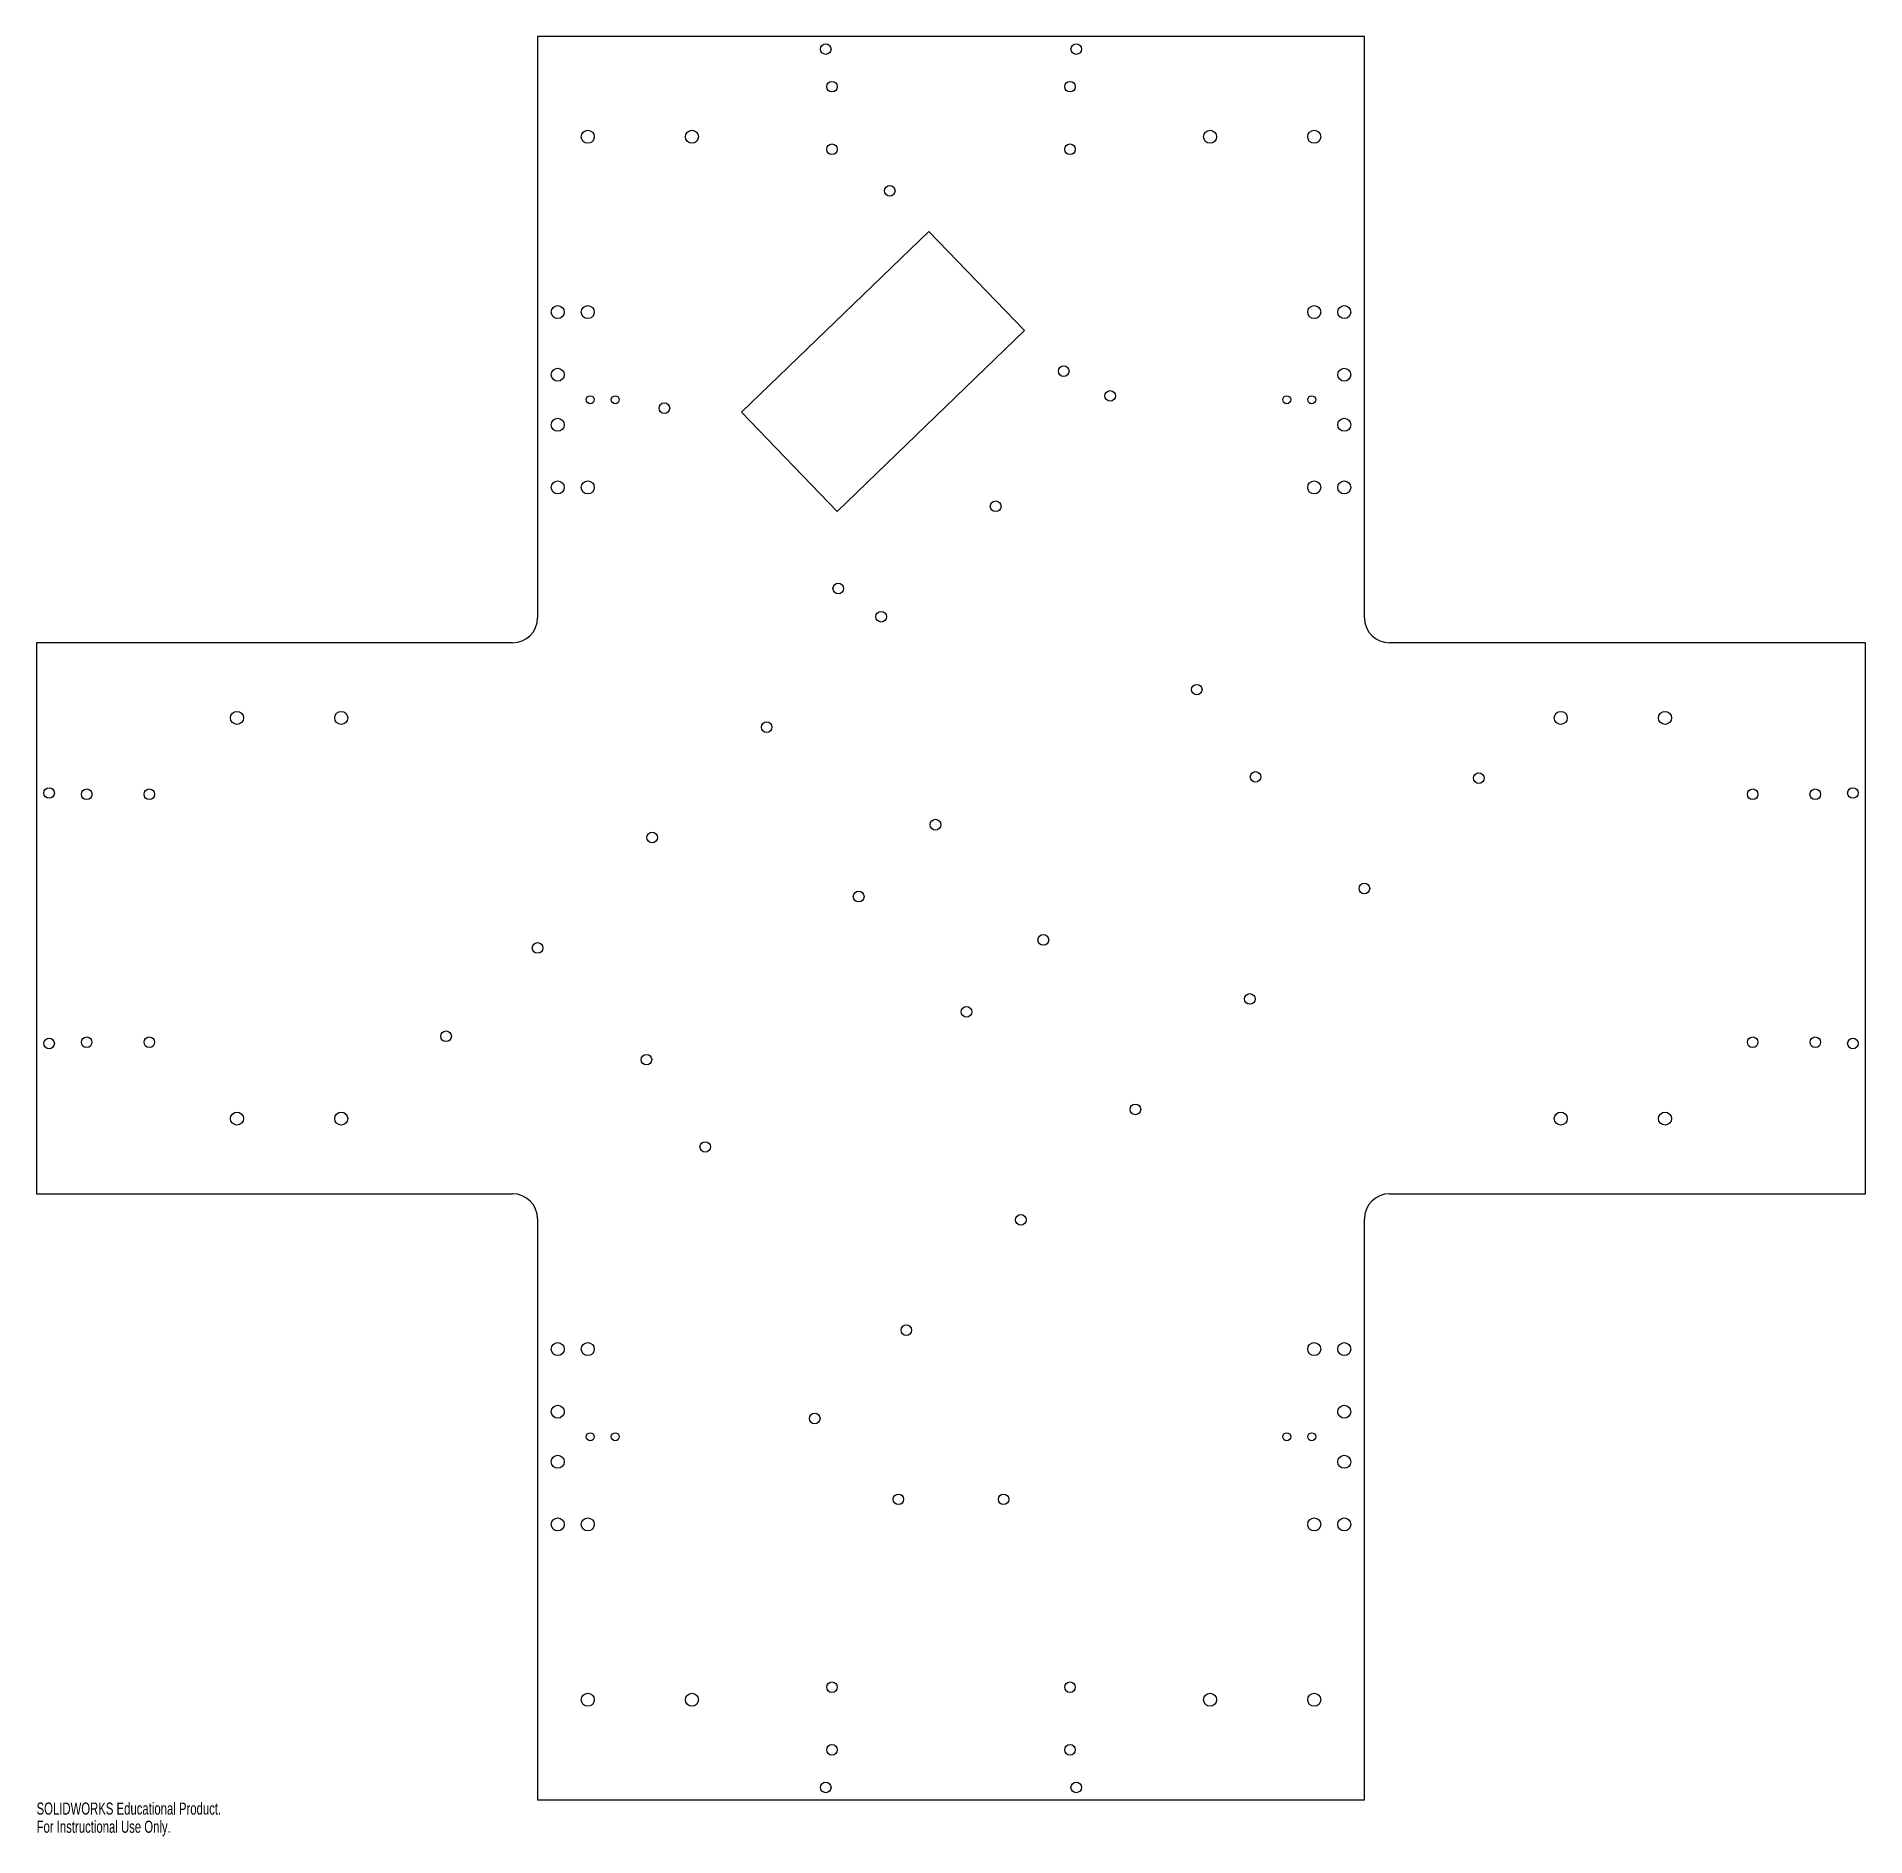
# Model space of a CAD drawing. Header units: millimetres. Extents: x -365 to 365, y -367 to 352.
import ezdxf

# ---------------------------------------------------------------- set-up
doc = ezdxf.new("R2010")
doc.units = ezdxf.units.MM
doc.styles.add('SLDTEXTSTYLE0', font='TXT', dxfattribs={"width": 0.7})

msp = doc.modelspace()

# ---------------------------------------------------------------- linework, layer by layer
at = {"color": 7, "linetype": 'Continuous', "lineweight": 25}
for p, q in [((165, 352), (-165, 352)), ((-165, 352), (-165, 120)), ((165, 120), (165, 352)), ((-8.82, 274.21), (-83.68, 202.01)), ((29.36, 234.62), (-8.82, 274.21)), ((-45.5, 162.42), (29.36, 234.62)), ((-83.68, 202.01), (-45.5, 162.42)), ((-365, 110), (-365, -110)), ((-175, 110), (-365, 110)), ((365, 110), (175, 110)), ((365, -110), (365, 110)), ((-365, -110), (-175, -110)), ((175, -110), (365, -110)), ((-165, -120), (-165, -352)), ((165, -352), (165, -120)), ((-165, -352), (165, -352))]:
    msp.add_line(p, q, dxfattribs=at)
for centre, radius in [((-50, 347), 2.12), ((50, 347), 2.12), ((-47.5, 332), 2.12), ((47.5, 332), 2.12), ((-145, 312), 2.6), ((-103.4, 312), 2.6), ((103.4, 312), 2.6), ((145, 312), 2.6), ((-47.5, 307), 2.12), ((47.5, 307), 2.12), ((-24.44, 290.4), 2.12), ((-157, 242), 2.6), ((-145, 242), 2.6), ((145, 242), 2.6), ((157, 242), 2.6), ((-157, 217), 2.6), ((44.98, 218.42), 2.13), ((157, 217), 2.6), ((-144, 207), 1.6), ((-134, 207), 1.6), ((-114.42, 203.63), 2.13), ((63.54, 208.54), 2.12), ((134, 207), 1.6), ((144, 207), 1.6), ((-157, 197), 2.6), ((157, 197), 2.6), ((-157, 172), 2.6), ((-145, 172), 2.6), ((145, 172), 2.6), ((157, 172), 2.6), ((17.83, 164.46), 2.13), ((-45, 131.65), 2.12), ((-27.87, 120.38), 2.13), ((98.12, 91.29), 2.1), ((-285, 80), 2.6), ((-243.4, 80), 2.6), ((243.4, 80), 2.6), ((285, 80), 2.6), ((-73.58, 76.3), 2.12), ((121.56, 56.44), 2.1), ((-360, 50), 2.12), ((-345, 49.5), 2.13), ((-320, 49.5), 2.12), ((210.71, 55.94), 2.12), ((320, 49.5), 2.12), ((345, 49.5), 2.13), ((360, 50), 2.12), ((-6.19, 37.35), 2.15), ((-119.29, 32.22), 2.12), ((-36.86, 8.65), 2.15), ((165, 11.86), 2.12), ((36.86, -8.65), 2.15), ((-165, -11.86), 2.12), ((6.19, -37.35), 2.15), ((119.29, -32.22), 2.12), ((-360, -50), 2.12), ((-345, -49.5), 2.12), ((-320, -49.5), 2.12), ((-201.56, -47.12), 2.12), ((320, -49.5), 2.12), ((345, -49.5), 2.12), ((360, -50), 2.12), ((-121.56, -56.44), 2.1), ((-285, -80), 2.6), ((-243.4, -80), 2.6), ((73.58, -76.3), 2.13), ((243.4, -80), 2.6), ((285, -80), 2.6), ((-98.12, -91.29), 2.1), ((27.87, -120.38), 2.13), ((-17.83, -164.46), 2.12), ((-157, -172), 2.6), ((-145, -172), 2.6), ((145, -172), 2.6), ((157, -172), 2.6), ((-157, -197), 2.6), ((157, -197), 2.6), ((-54.4, -199.72), 2.13), ((-144, -207), 1.6), ((-134, -207), 1.6), ((134, -207), 1.6), ((144, -207), 1.6), ((-157, -217), 2.6), ((157, -217), 2.6), ((-21, -232), 2.1), ((21, -232), 2.1), ((-157, -242), 2.6), ((-145, -242), 2.6), ((145, -242), 2.6), ((157, -242), 2.6), ((-47.5, -307), 2.12), ((47.5, -307), 2.12), ((-145, -312), 2.6), ((-103.4, -312), 2.6), ((103.4, -312), 2.6), ((145, -312), 2.6), ((-47.5, -332), 2.12), ((47.5, -332), 2.12), ((-50, -347), 2.12), ((50, -347), 2.12)]:
    msp.add_circle(centre, radius, dxfattribs=at)
for centre, start, end in [((-175, 120), 270, 0), ((175, 120), 180, 270), ((-175, -120), 0, 90), ((175, -120), 90, 180)]:
    msp.add_arc(centre, 10, start, end, dxfattribs=at)

# ---------------------------------------------------------------- texts
at = {"color": 7, "linetype": 'Continuous', "char_height": 4.8336, "attachment_point": 1, "style": 'SLDTEXTSTYLE0'}
for s, insert in [('SOLIDWORKS Educational Product.', (-365, -353.02)), ('For Instructional Use Only.', (-365, -360.27))]:
    msp.add_mtext(s, dxfattribs=dict(at, insert=insert))

doc.saveas('drawing.dxf')
